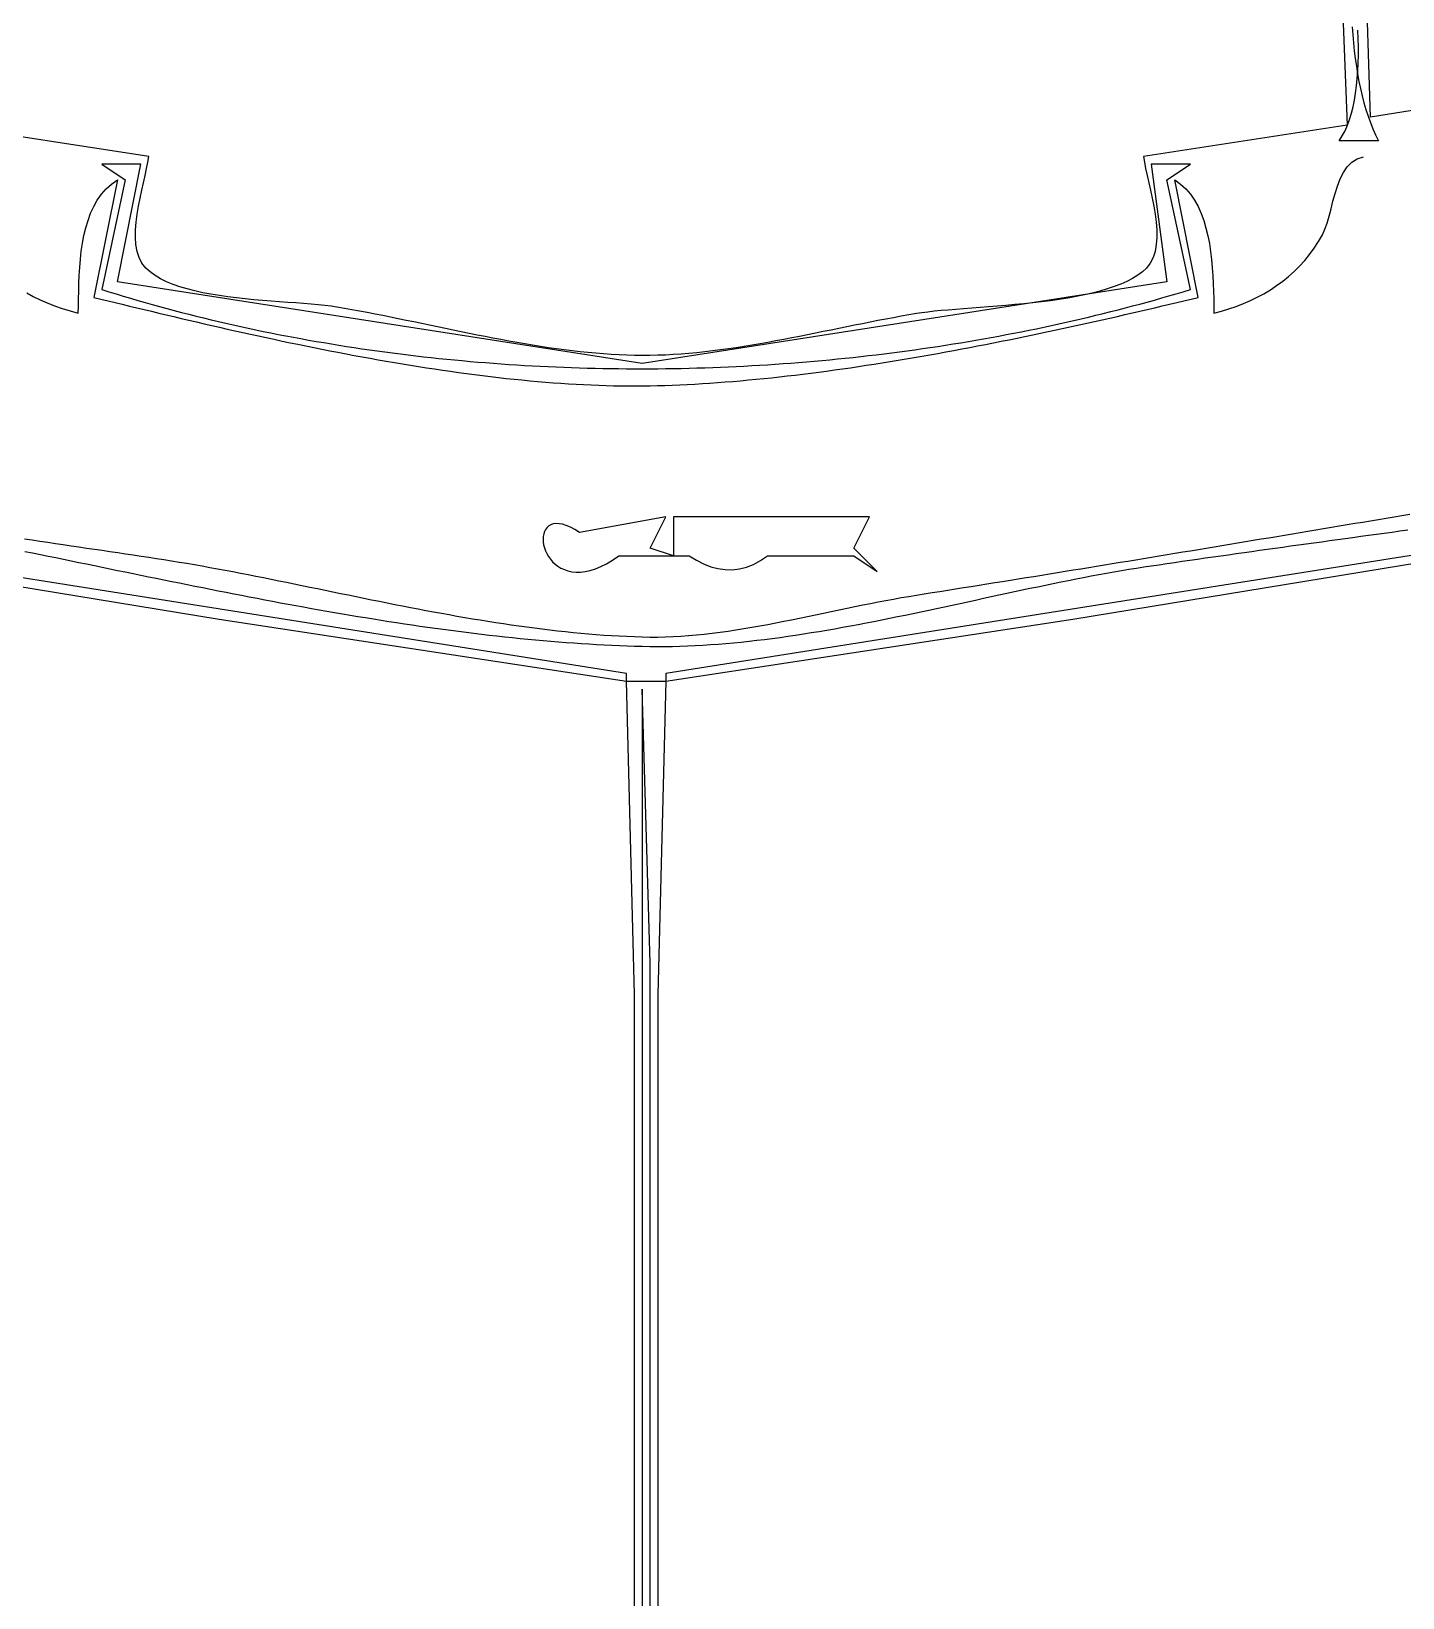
# Model space of a CAD drawing. Header units: metres. Extents: x 0 to 1224, y 0 to 792.
# Drawn here: x 567 to 742.1, y 396 to 596 of the extents above; entities that cross this region are included whole.
import ezdxf

# ---------------------------------------------------------------- set-up
doc = ezdxf.new("R2010")
doc.units = ezdxf.units.M

msp = doc.modelspace()

# ---------------------------------------------------------------- linework, layer by layer
for points in [[(763, 589), (738, 585), (734, 712)], [(732.9606, 636), (735, 584), (709, 580), (709.1144, 579.2623), (709.2729, 578.4476), (709.4637, 577.5679), (709.6745, 576.6354), (709.8933, 575.6622), (710.1081, 574.6604), (710.3068, 573.6422), (710.4773, 572.6198), (710.6077, 571.6051), (710.6858, 570.6104), (710.6996, 569.6479), (710.637, 568.7296), (710.486, 567.8676), (710.2345, 567.0742), (709.8705, 566.3614), (709.3819, 565.7415), (708.8668, 565.2693), (708.2775, 564.8295), (707.6185, 564.4209), (706.8946, 564.0419), (706.1106, 563.6911), (705.271, 563.3672), (704.3806, 563.0688), (703.4441, 562.7945), (702.4663, 562.5429), (701.4517, 562.3125), (700.4051, 562.102), (699.3313, 561.9101), (698.2349, 561.7352), (697.1206, 561.576), (695.9931, 561.4311), (694.8572, 561.2992), (693.7175, 561.1787), (692.5787, 561.0684), (691.4456, 560.9668), (690.3228, 560.8725), (689.2151, 560.7841), (688.1271, 560.7003), (687.0636, 560.6196), (686.0292, 560.5407), (685.0287, 560.4621), (684.0667, 560.3825), (683.148, 560.3004), (682.2773, 560.2145), (681.4592, 560.1233), (680.6985, 560.0255), (680, 559.9197), (679.0273, 559.755), (678.0506, 559.5831), (677.0702, 559.4046), (676.0863, 559.2203), (675.0991, 559.0309), (674.1088, 558.8371), (673.1156, 558.6396), (672.1197, 558.4393), (671.1214, 558.2367), (670.1208, 558.0327), (669.1182, 557.8279), (668.1138, 557.6231), (667.1078, 557.4189), (666.1004, 557.2162), (665.0918, 557.0157), (664.0822, 556.818), (663.0719, 556.6239), (662.061, 556.4341), (661.0498, 556.2494), (660.0385, 556.0705), (659.0273, 555.898), (658.0164, 555.7328), (657.006, 555.5755), (655.9964, 555.4269), (654.9877, 555.2877), (653.9801, 555.1586), (652.974, 555.0403), (651.9694, 554.9337), (650.9667, 554.8393), (649.9659, 554.7579), (648.9674, 554.6903), (647.9714, 554.6371), (646.978, 554.5992), (645.9874, 554.5771), (645, 554.5718)], [(735.6303, 596.5534), (735.7119, 595.5166), (735.8074, 594.491), (735.9174, 593.478), (736.0427, 592.4786), (736.1839, 591.4941), (736.3418, 590.5258), (736.5172, 589.5748), (736.7107, 588.6425), (736.9232, 587.7299), (737.1552, 586.8384), (737.4076, 585.9692), (737.681, 585.1235), (737.9762, 584.3024), (738.294, 583.5074), (738.635, 582.7395), (739, 582), (734, 582), (734.385, 582.6111), (734.7318, 583.2692), (735.0417, 583.9719), (735.3163, 584.7168), (735.557, 585.5016), (735.7653, 586.3239), (735.9426, 587.1813), (736.0904, 588.0714), (736.2101, 588.9919), (736.3034, 589.9405), (736.3715, 590.9147), (736.4159, 591.9122), (736.4383, 592.9307), (736.4399, 593.9677), (736.4222, 595.0208), (736.3868, 596.0878)], [(645, 554.5717), (644.0176, 554.5826), (643.0318, 554.6087), (642.0428, 554.6495), (641.0506, 554.7042), (640.0556, 554.7723), (639.0579, 554.8532), (638.0577, 554.9463), (637.0553, 555.051), (636.0509, 555.1667), (635.0447, 555.2927), (634.0368, 555.4285), (633.0275, 555.5735), (632.017, 555.7271), (631.0055, 555.8886), (629.9932, 556.0575), (628.9803, 556.2331), (627.967, 556.4149), (626.9536, 556.6023), (625.9402, 556.7946), (624.927, 556.9912), (623.9143, 557.1916), (622.9023, 557.3952), (621.8911, 557.6013), (620.8811, 557.8093), (619.8722, 558.0187), (618.8649, 558.2288), (617.8593, 558.4391), (616.8556, 558.6489), (615.854, 558.8576), (614.8547, 559.0646), (613.858, 559.2694), (612.864, 559.4712), (611.8729, 559.6696), (610.885, 559.8639), (609.9004, 560.0535), (608.9194, 560.2379), (607.9422, 560.4163), (606.969, 560.5882), (606, 560.7531), (605.2718, 560.8623), (604.4789, 560.9602), (603.6273, 561.0491), (602.723, 561.1312), (601.772, 561.2087), (600.7803, 561.2839), (599.7538, 561.359), (598.6985, 561.4363), (597.6205, 561.5179), (596.5257, 561.6061), (595.4202, 561.7032), (594.3098, 561.8114), (593.2007, 561.9328), (592.0988, 562.0699), (591.01, 562.2247), (589.9405, 562.3996), (588.8961, 562.5967), (587.8828, 562.8183), (586.9068, 563.0666), (585.9738, 563.344), (585.0901, 563.6525), (584.2614, 563.9945), (583.4939, 564.3721), (582.7935, 564.7877), (582.1662, 565.2434), (581.618, 565.7415), (581.1294, 566.3614), (580.7653, 567.0742), (580.5139, 567.8676), (580.3629, 568.7296), (580.3003, 569.6479), (580.3141, 570.6104), (580.3922, 571.6051), (580.5226, 572.6198), (580.6931, 573.6422), (580.8918, 574.6604), (581.1066, 575.6622), (581.3254, 576.6354), (581.5362, 577.5679), (581.727, 578.4476), (581.8855, 579.2623), (582, 580), (556, 584)], [(646, 550.7144), (646.9408, 550.7366), (647.8863, 550.7648), (648.8362, 550.7991), (649.7904, 550.8392), (650.7488, 550.8851), (651.7112, 550.9367), (652.6775, 550.9939), (653.6475, 551.0567), (654.621, 551.1248), (655.5981, 551.1982), (656.5784, 551.2769), (657.5619, 551.3607), (658.5484, 551.4495), (659.5377, 551.5433), (660.5298, 551.6419), (661.5245, 551.7453), (662.5216, 551.8533), (663.521, 551.9659), (664.5225, 552.083), (665.5261, 552.2044), (666.5315, 552.3302), (667.5386, 552.4601), (668.5473, 552.5941), (669.5575, 552.7321), (670.5689, 552.874), (671.5815, 553.0198), (672.595, 553.1692), (673.6094, 553.3223), (674.6246, 553.4789), (675.6403, 553.639), (676.6564, 553.8024), (677.6728, 553.969), (678.6894, 554.1388), (679.7059, 554.3116), (680.7223, 554.4875), (681.7384, 554.6662), (682.754, 554.8476), (683.7691, 555.0318), (684.7835, 555.2185), (685.797, 555.4078), (686.8094, 555.5994), (687.8207, 555.7934), (688.8308, 555.9896), (689.8393, 556.1879), (690.8463, 556.3882), (691.8516, 556.5904), (692.8549, 556.7945), (693.8563, 557.0004), (694.8555, 557.2079), (695.8524, 557.4169), (696.8468, 557.6274), (697.8387, 557.8393), (698.8278, 558.0524), (699.814, 558.2668), (700.7972, 558.4822), (701.7773, 558.6986), (702.754, 558.9159), (703.7273, 559.134), (704.6969, 559.3529), (705.6629, 559.5723), (706.6249, 559.7923), (707.5829, 560.0127), (708.5368, 560.2334), (709.4863, 560.4543), (710.4313, 560.6755), (711.3718, 560.8966), (712.3075, 561.1177), (713.2383, 561.3387), (714.1641, 561.5595), (715.0847, 561.7799), (716, 562), (713, 577), (713.7434, 576.4626), (714.4075, 575.8444), (714.9968, 575.1526), (715.5159, 574.3945), (715.9695, 573.5774), (716.362, 572.7084), (716.698, 571.7949), (716.9823, 570.8441), (717.2193, 569.8633), (717.4136, 568.8597), (717.5699, 567.8406), (717.6926, 566.8132), (717.7865, 565.7849), (717.8561, 564.7627), (717.9059, 563.7541), (717.9407, 562.7663), (717.9648, 561.8065), (717.9831, 560.8819), (718, 560), (718.9627, 560.2497), (719.9105, 560.533), (720.8419, 560.8503), (721.7554, 561.2021), (722.6497, 561.5889), (723.5233, 562.0109), (724.3746, 562.4689), (725.2023, 562.9631), (726.005, 563.494), (726.7811, 564.0621), (727.5292, 564.6679), (728.2478, 565.3117), (728.9356, 565.9941), (729.591, 566.7154), (730.2126, 567.4763), (730.799, 568.277), (731.3487, 569.1181), (731.8603, 570), (732.1743, 570.6847), (732.4505, 571.4821), (732.7032, 572.365), (732.9468, 573.3064), (733.1955, 574.2792), (733.4638, 575.2562), (733.766, 576.2104), (734.1164, 577.1147), (734.5293, 577.9421), (735.0192, 578.6653), (735.6002, 579.2574), (736.2868, 579.6913), (737.0934, 579.9398)], [(576, 579), (579, 577), (576, 563), (576.9135, 562.7136), (577.8295, 562.4313), (578.7479, 562.1533), (579.6687, 561.8795), (580.5919, 561.6098), (581.5173, 561.3443), (582.4451, 561.083), (583.3751, 560.8258), (584.3073, 560.5728), (585.2418, 560.3239), (586.1783, 560.0792), (587.117, 559.8387), (588.0577, 559.6023), (589.0005, 559.3701), (589.9453, 559.142), (590.8921, 558.918), (591.8408, 558.6982), (592.7914, 558.4825), (593.7438, 558.271), (594.6981, 558.0636), (595.6542, 557.8603), (596.6121, 557.6611), (597.5717, 557.466), (598.533, 557.2751), (599.4959, 557.0882), (600.4605, 556.9055), (601.4266, 556.7269), (602.3943, 556.5523), (603.3636, 556.3819), (604.3343, 556.2156), (605.3064, 556.0534), (606.28, 555.8952), (607.255, 555.7411), (608.2313, 555.5912), (609.2089, 555.4453), (610.1878, 555.3034), (611.1679, 555.1657), (612.1492, 555.032), (613.1318, 554.9024), (614.1154, 554.7768), (615.1002, 554.6553), (616.086, 554.5379), (617.0728, 554.4245), (618.0607, 554.3151), (619.0495, 554.2099), (620.0392, 554.1086), (621.0298, 554.0114), (622.0213, 553.9182), (623.0136, 553.8291), (624.0067, 553.744), (625.0006, 553.6629), (625.9952, 553.5859), (626.9904, 553.5128), (627.9864, 553.4438), (628.9829, 553.3788), (629.98, 553.3178), (630.9776, 553.2608), (631.9758, 553.2078), (632.9744, 553.1589), (633.9735, 553.1139), (634.973, 553.0729), (635.9729, 553.0359), (636.9731, 553.0029), (637.9736, 552.9739), (638.9743, 552.9489), (639.9753, 552.9278), (640.9765, 552.9107), (641.9779, 552.8976), (642.9794, 552.8885), (643.9809, 552.8833), (644.9826, 552.8821), (645.9842, 552.8848), (646.9859, 552.8915), (647.9875, 552.9022), (648.989, 552.9168), (649.9904, 552.9354), (650.9917, 552.9579), (651.9928, 552.9843), (652.9936, 553.0147), (653.9942, 553.049), (654.9945, 553.0872), (655.9945, 553.1294), (656.9942, 553.1755), (657.9934, 553.2255), (658.9922, 553.2794), (659.9905, 553.3373), (660.9884, 553.399), (661.9857, 553.4647), (662.9825, 553.5343), (663.9786, 553.6077), (664.9741, 553.6851), (665.9689, 553.7664), (666.9631, 553.8515), (667.9565, 553.9406), (668.9491, 554.0335), (669.9409, 554.1303), (670.9318, 554.231), (671.9219, 554.3356), (672.9111, 554.444), (673.8993, 554.5563), (674.8865, 554.6725), (675.8727, 554.7925), (676.8578, 554.9164), (677.8419, 555.0442), (678.8248, 555.1758), (679.8066, 555.3112), (680.7872, 555.4505), (681.7666, 555.5937), (682.7447, 555.7406), (683.7214, 555.8915), (684.6969, 556.0461), (685.671, 556.2046), (686.6437, 556.3669), (687.615, 556.533), (688.5847, 556.703), (689.553, 556.8768), (690.5198, 557.0544), (691.4849, 557.2358), (692.4485, 557.421), (693.4104, 557.61), (694.3706, 557.8028), (695.3291, 557.9994), (696.2859, 558.1998), (697.2408, 558.404), (698.194, 558.612), (699.1453, 558.8238), (700.0947, 559.0393), (701.0422, 559.2587), (701.9877, 559.4818), (702.9312, 559.7087), (703.8727, 559.9393), (704.8122, 560.1737), (705.7495, 560.4119), (706.6847, 560.6539), (707.6178, 560.8995), (708.5486, 561.149), (709.4772, 561.4022), (710.4036, 561.6591), (711.3276, 561.9198), (712.2493, 562.1843), (713.1686, 562.4524), (714.0855, 562.7243), (715, 563), (712, 577), (715, 579), (710, 579), (712, 564), (645, 553.5718), (578, 564), (581, 579), (576, 579)], [(566.414, 562.5916), (567.247, 562.1261), (568.1158, 561.6917), (569.0206, 561.2889), (569.9613, 560.9179), (570.938, 560.5792), (571.9509, 560.2731), (573, 560), (573.0159, 560.8947), (573.0311, 561.8293), (573.0505, 562.7967), (573.0791, 563.7897), (573.1218, 564.8015), (573.1838, 565.825), (573.2698, 566.8532), (573.385, 567.879), (573.5343, 568.8955), (573.7227, 569.8955), (573.9552, 570.8722), (574.2368, 571.8184), (574.5724, 572.7272), (574.967, 573.5915), (575.4256, 574.4042), (575.9533, 575.1585), (576.5549, 575.8472), (577.2354, 576.4634), (578, 577), (575, 562), (575.8919, 561.7804), (576.791, 561.5596), (577.6972, 561.3377), (578.6102, 561.1147), (579.5298, 560.8908), (580.4559, 560.6661), (581.3883, 560.4408), (582.3267, 560.215), (583.271, 559.9888), (584.2209, 559.7624), (585.1763, 559.5359), (586.137, 559.3094), (587.1027, 559.083), (588.0733, 558.8569), (589.0486, 558.6313), (590.0284, 558.4062), (591.0125, 558.1817), (592.0007, 557.9581), (592.9927, 557.7354), (593.9885, 557.5137), (594.9878, 557.2933), (595.9903, 557.0742), (596.996, 556.8566), (598.0046, 556.6405), (599.0159, 556.4262), (600.0298, 556.2137), (601.046, 556.0033), (602.0643, 555.7949), (603.0845, 555.5888), (604.1065, 555.3851), (605.13, 555.1838), (606.1549, 554.9853), (607.1809, 554.7895), (608.2078, 554.5966), (609.2356, 554.4067), (610.2639, 554.22), (611.2925, 554.0366), (612.3213, 553.8566), (613.3501, 553.6802), (614.3787, 553.5075), (615.4068, 553.3386), (616.4343, 553.1737), (617.461, 553.0128), (618.4867, 552.8562), (619.5112, 552.7039), (620.5343, 552.5561), (621.5558, 552.4129), (622.5755, 552.2744), (623.5933, 552.1408), (624.6088, 552.0122), (625.6219, 551.8888), (626.6325, 551.7706), (627.6403, 551.6578), (628.6451, 551.5505), (629.6467, 551.4489), (630.645, 551.3531), (631.6398, 551.2632), (632.6307, 551.1794), (633.6177, 551.1017), (634.6006, 551.0304), (635.5791, 550.9655), (636.5531, 550.9071), (637.5224, 550.8555), (638.4867, 550.8107), (639.4458, 550.7729), (640.3997, 550.7422), (641.348, 550.7187), (642.2906, 550.7026), (643.2273, 550.694), (644.1579, 550.693), (645.0822, 550.6998), (646, 550.7145)], [(505, 535), (591, 520.9197), (643, 513), (643, 514), (504, 536)], [(787, 536), (648, 514), (648, 513), (700, 520.9197), (786, 535)], [(642, 529), (646, 529), (650, 529), (651, 529), (651.9143, 528.4287), (652.83, 527.9645), (653.7462, 527.6098), (654.6622, 527.3668), (655.577, 527.2381), (656.4901, 527.2261), (657.4005, 527.3331), (658.3075, 527.5616), (659.2102, 527.9139), (660.108, 528.3926), (661, 529), (662, 529), (668, 529), (672, 529), (675, 527), (672, 530), (674, 534), (649, 534), (649, 529), (646, 530), (648, 534), (637, 532), (636.3882, 532.3787), (635.821, 532.674), (635.298, 532.8906), (634.8188, 533.0335), (634.3831, 533.1075), (633.9905, 533.1176), (633.6406, 533.0687), (633.3331, 532.9656), (633.0676, 532.8133), (632.8438, 532.6166), (632.6612, 532.3805), (632.5195, 532.1099), (632.4184, 531.8096), (632.3575, 531.4846), (632.3363, 531.1397), (632.3547, 530.7799), (632.4121, 530.4101), (632.5082, 530.0351), (632.6427, 529.6598), (632.8152, 529.2893), (633.0253, 528.9282), (633.2726, 528.5816), (633.5569, 528.2544), (633.8777, 527.9514), (634.2347, 527.6776), (634.6274, 527.4378), (635.0556, 527.237), (635.5189, 527.08), (636.0168, 526.9718), (636.5491, 526.9172), (637.1154, 526.9212), (637.7153, 526.9886), (638.3484, 527.1244), (639.0144, 527.3334), (639.7129, 527.6206), (640.4436, 527.9908), (641.2061, 528.449), (642, 529)], [(743.0007, 534.2776), (742.001, 534.1108), (741.0014, 533.944), (740.0017, 533.7772), (739.002, 533.6104), (738.0024, 533.4436), (737.0028, 533.2768), (736.0031, 533.1099), (735.0035, 532.9431), (734.0039, 532.7763), (733.0043, 532.6095), (732.0047, 532.4428), (731.0051, 532.276), (730.0055, 532.1093), (729.0059, 531.9427), (728.0063, 531.7761), (727.0067, 531.6095), (726.0071, 531.443), (725.0075, 531.2766), (724.0079, 531.1102), (723.0083, 530.944), (722.0087, 530.7778), (721.009, 530.6116), (720.0094, 530.4456), (719.0097, 530.2797), (718.0101, 530.1139), (717.0104, 529.9481), (716.0107, 529.7825), (715.011, 529.6171), (714.0112, 529.4517), (713.0115, 529.2865), (712.0117, 529.1214), (711.0119, 528.9565), (710.0121, 528.7917), (709.0122, 528.627), (708.0123, 528.4625), (707.0124, 528.2982), (706.0125, 528.1341), (705.0125, 527.9701), (704.0125, 527.8063), (703.0125, 527.6427), (702.0124, 527.4793), (701.0123, 527.3161), (700.0122, 527.1531), (699.012, 526.9903), (698.0118, 526.8277), (697.0116, 526.6653), (696.0113, 526.5032), (695.011, 526.3413), (694.0106, 526.1796), (693.0102, 526.0182), (692.0097, 525.857), (691.0092, 525.6961), (690.0086, 525.5354), (689.008, 525.375), (688.0073, 525.2149), (687.0066, 525.0551), (686.0058, 524.8955), (685.005, 524.7362), (684.0041, 524.5772), (683.0031, 524.4186), (682.0021, 524.2602), (681.0011, 524.1021), (680, 523.9444), (679.0369, 523.7882), (678.068, 523.6225), (677.0937, 523.4482), (676.1142, 523.2661), (675.1299, 523.0772), (674.1411, 522.8824), (673.1482, 522.6824), (672.1515, 522.4782), (671.1513, 522.2707), (670.1479, 522.0608), (669.1416, 521.8494), (668.1329, 521.6373), (667.122, 521.4254), (666.1093, 521.2146), (665.095, 521.0058), (664.0796, 520.7998), (663.0633, 520.5977), (662.0465, 520.4002), (661.0295, 520.2082), (660.0126, 520.0226), (658.9962, 519.8444), (657.9806, 519.6743), (656.9661, 519.5133), (655.953, 519.3623), (654.9418, 519.2221), (653.9327, 519.0936), (652.926, 518.9777), (651.922, 518.8754), (650.9212, 518.7874), (649.9238, 518.7147), (648.9302, 518.6581), (647.9407, 518.6186), (646.9556, 518.597), (645.9752, 518.5942), (645, 518.6111)], [(710, 527.7283), (710.9822, 527.8726), (711.9653, 528.0164), (712.9491, 528.1596), (713.9336, 528.3024), (714.9189, 528.4446), (715.9048, 528.5864), (716.8915, 528.7277), (717.8788, 528.8685), (718.8668, 529.009), (719.8555, 529.1491), (720.8448, 529.2888), (721.8347, 529.4281), (722.8252, 529.5671), (723.8163, 529.7058), (724.808, 529.8443), (725.8002, 529.9825), (726.793, 530.1204), (727.7862, 530.2581), (728.7801, 530.3956), (729.7744, 530.533), (730.7692, 530.6701), (731.7644, 530.8072), (732.7601, 530.9441), (733.7563, 531.081), (734.7529, 531.2178), (735.7498, 531.3545), (736.7472, 531.4912), (737.745, 531.6279), (738.7431, 531.7647), (739.7415, 531.9014), (740.7403, 532.0383), (741.7395, 532.1752), (742.7389, 532.3122)], [(645, 518.611), (644.022, 518.6424), (643.0432, 518.6824), (642.0634, 518.7307), (641.0827, 518.787), (640.1013, 518.8512), (639.119, 518.9231), (638.136, 519.0023), (637.1522, 519.0888), (636.1677, 519.1822), (635.1826, 519.2825), (634.1969, 519.3893), (633.2106, 519.5024), (632.2237, 519.6217), (631.2363, 519.7469), (630.2484, 519.8778), (629.2601, 520.0141), (628.2714, 520.1558), (627.2824, 520.3025), (626.2929, 520.454), (625.3032, 520.6101), (624.3132, 520.7707), (623.323, 520.9354), (622.3326, 521.1041), (621.3421, 521.2766), (620.3514, 521.4525), (619.3606, 521.6319), (618.3698, 521.8143), (617.379, 521.9996), (616.3882, 522.1876), (615.3974, 522.3781), (614.4067, 522.5708), (613.4162, 522.7655), (612.4258, 522.9621), (611.4357, 523.1602), (610.4457, 523.3598), (609.4561, 523.5605), (608.4667, 523.7621), (607.4777, 523.9645), (606.489, 524.1674), (605.5008, 524.3706), (604.513, 524.5739), (603.5257, 524.7771), (602.539, 524.9799), (601.5528, 525.1822), (600.5671, 525.3837), (599.5821, 525.5842), (598.5978, 525.7834), (597.6141, 525.9813), (596.6312, 526.1775), (595.6491, 526.3719), (594.6678, 526.5642), (593.6873, 526.7542), (592.7077, 526.9418), (591.729, 527.1266), (590.7512, 527.3084), (589.7744, 527.4872), (588.7987, 527.6625), (587.824, 527.8343), (586.8504, 528.0023), (585.8779, 528.1662), (584.9066, 528.326), (583.9365, 528.4813), (582.9676, 528.6319), (582, 528.7777), (581.0077, 528.9247), (580.0154, 529.0718), (579.023, 529.219), (578.0305, 529.3663), (577.038, 529.5137), (576.0453, 529.6612), (575.0526, 529.8087), (574.0597, 529.9564), (573.0668, 530.1042), (572.0739, 530.2522), (571.0808, 530.4002), (570.0877, 530.5484), (569.0945, 530.6966), (568.1012, 530.845), (567.1079, 530.9936), (566.1145, 531.1423)], [(566.1896, 529.5732), (567.1716, 529.3738), (568.1542, 529.1736), (569.1374, 528.9728), (570.121, 528.7714), (571.1052, 528.5695), (572.0899, 528.3673), (573.075, 528.1647), (574.0606, 527.9619), (575.0466, 527.7588), (576.0331, 527.5557), (577.0199, 527.3525), (578.0072, 527.1494), (578.9948, 526.9464), (579.9827, 526.7435), (580.9709, 526.541), (581.9595, 526.3387), (582.9483, 526.1369), (583.9374, 525.9355), (584.9268, 525.7347), (585.9164, 525.5345), (586.9062, 525.335), (587.8962, 525.1363), (588.8863, 524.9384), (589.8767, 524.7415), (590.8671, 524.5455), (591.8577, 524.3506), (592.8483, 524.1569), (593.8391, 523.9644), (594.8299, 523.7731), (595.8207, 523.5833), (596.8116, 523.3948), (597.8025, 523.2079), (598.7933, 523.0226), (599.7841, 522.8389), (600.7749, 522.6569), (601.7656, 522.4768), (602.7562, 522.2985), (603.7467, 522.1222), (604.7371, 521.9479), (605.7273, 521.7757), (606.7174, 521.6057), (607.7072, 521.4379), (608.6969, 521.2725), (609.6864, 521.1094), (610.6756, 520.9488), (611.6645, 520.7908), (612.6532, 520.6354), (613.6415, 520.4826), (614.6296, 520.3327), (615.6173, 520.1855), (616.6047, 520.0413), (617.5917, 519.9001), (618.5783, 519.7619), (619.5645, 519.6268), (620.5502, 519.495), (621.5356, 519.3664), (622.5204, 519.2412), (623.5048, 519.1194), (624.4886, 519.0011), (625.472, 518.8864), (626.4548, 518.7753), (627.437, 518.668), (628.4187, 518.5644), (629.3997, 518.4647), (630.3802, 518.369), (631.36, 518.2772), (632.3391, 518.1896), (633.3176, 518.1061), (634.2954, 518.0269), (635.2724, 517.952), (636.2488, 517.8814), (637.2244, 517.8153), (638.1992, 517.7538), (639.1733, 517.6968), (640.1465, 517.6446), (641.1189, 517.597), (642.0905, 517.5543), (643.0612, 517.5165), (644.031, 517.4837), (645, 517.456)], [(645, 517.4559), (645.9583, 517.4366), (646.9194, 517.4285), (647.8831, 517.4313), (648.8495, 517.4447), (649.8182, 517.4685), (650.7894, 517.5023), (651.7629, 517.546), (652.7385, 517.5992), (653.7163, 517.6616), (654.6961, 517.7331), (655.6779, 517.8133), (656.6614, 517.9019), (657.6468, 517.9987), (658.6337, 518.1034), (659.6223, 518.2157), (660.6123, 518.3355), (661.6038, 518.4623), (662.5965, 518.5959), (663.5904, 518.7361), (664.5854, 518.8826), (665.5815, 519.0351), (666.5785, 519.1934), (667.5764, 519.3571), (668.575, 519.526), (669.5742, 519.6998), (670.5741, 519.8783), (671.5744, 520.0612), (672.5751, 520.2482), (673.5762, 520.4391), (674.5774, 520.6335), (675.5788, 520.8312), (676.5801, 521.032), (677.5815, 521.2355), (678.5827, 521.4416), (679.5836, 521.6498), (680.5842, 521.86), (681.5844, 522.0719), (682.5841, 522.2851), (683.5831, 522.4995), (684.5815, 522.7148), (685.5791, 522.9307), (686.5759, 523.1469), (687.5716, 523.3631), (688.5663, 523.5792), (689.5599, 523.7947), (690.5522, 524.0095), (691.5432, 524.2233), (692.5328, 524.4357), (693.5209, 524.6466), (694.5074, 524.8556), (695.4921, 525.0625), (696.4752, 525.2671), (697.4563, 525.469), (698.4355, 525.6679), (699.4126, 525.8637), (700.3876, 526.0559), (701.3604, 526.2445), (702.3308, 526.429), (703.2989, 526.6093), (704.2644, 526.785), (705.2273, 526.9558), (706.1876, 527.1216), (707.1451, 527.282), (708.0997, 527.4368), (709.0513, 527.5857), (710, 527.7284)], [(644, 389), (644, 473), (643, 513), (648, 513), (647, 473), (647, 389)], [(645, 512), (645, 116), (646, 116), (646, 396), (646, 477), (645, 512)]]:
    msp.add_lwpolyline(points)

doc.saveas('drawing.dxf')
